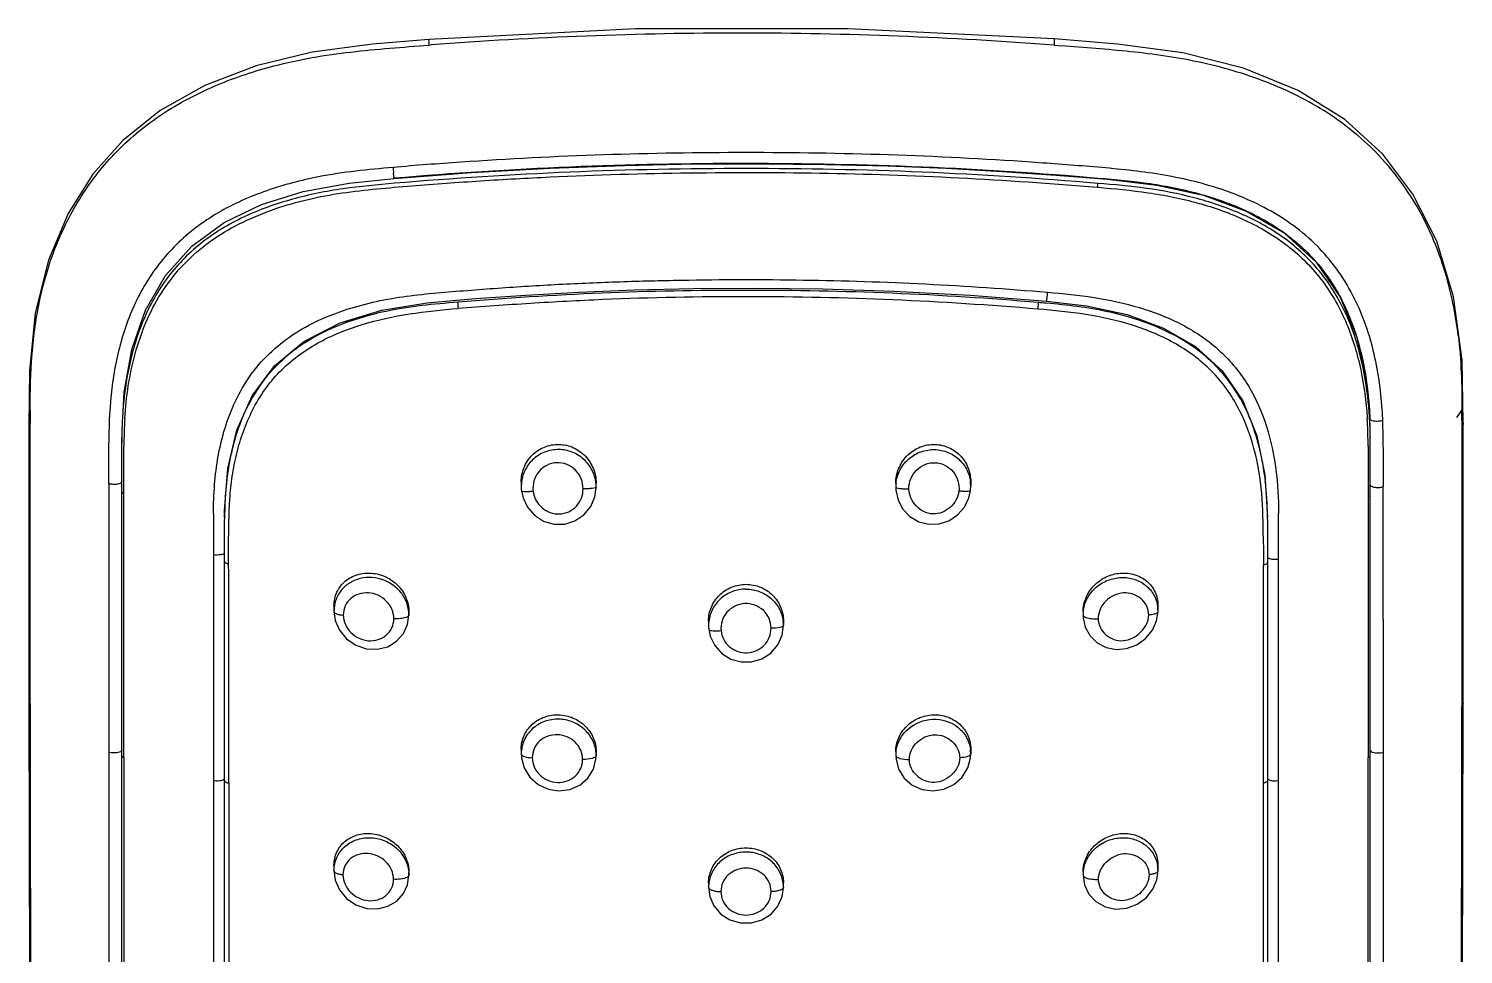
# Model space of a CAD drawing. Extents: x 0 to 1354, y -165 to 827.
# Drawn here: x 90.7 to 148.2, y 337.7 to 374.7 of the extents above; entities that cross this region are included whole.
import ezdxf

# ---------------------------------------------------------------- set-up
doc = ezdxf.new("R2010")
doc.units = 0
doc.header["$LTSCALE"] = 10
doc.header["$MEASUREMENT"] = 0
doc.layers.add('DEF_LAYER_ASSEM_MEMBER', color=7, linetype='CONTINUOUS')

msp = doc.modelspace()

# ---------------------------------------------------------------- linework, layer by layer
at = {"layer": 'DEF_LAYER_ASSEM_MEMBER', "color": 9, "linetype": 'Continuous'}
for p, q in [((106.765, 374.06), (106.842, 374.066)), ((144.344, 359.164), (144.346, 359.12)), ((90.802, 358.693), (90.802, 358.945)), ((148.141, 359.038), (148.14, 358.829)), ((94.556, 345.545), (94.556, 358.028)), ((144.38, 358.028), (144.38, 345.545)), ((93.944, 356.513), (93.945, 356.496)), ((93.945, 356.496), (93.945, 345.765)), ((144.993, 345.765), (144.992, 356.389)), ((144.993, 356.39), (144.993, 356.485)), ((98.143, 355.317), (98.143, 353.662)), ((140.794, 353.492), (140.794, 355.317)), ((90.8, 347.704), (90.8, 347.593)), ((148.136, 347.703), (148.136, 347.592)), ((93.945, 345.765), (93.945, 274.325)), ((144.992, 345.765), (144.992, 274.325)), ((98.758, 344.523), (98.758, 273.084)), ((140.179, 344.523), (140.179, 273.084))]:
    msp.add_line(p, q, dxfattribs=at)
at = {"layer": 'DEF_LAYER_ASSEM_MEMBER', "color": 7, "linetype": 'Continuous'}
for p, q in [((131.804, 374.055), (132.086, 374.034)), ((134.345, 374.101), (131.806, 374.31)), ((128.441, 364.047), (131.507, 363.813)), ((148.195, 358.941), (148.146, 361.453)), ((90.768, 361.019), (90.742, 358.81)), ((144.441, 359.125), (144.439, 359.169)), ((144.45, 359.169), (144.452, 359.126)), ((144.452, 359.126), (144.453, 359.104)), ((90.742, 358.81), (90.745, 355.55)), ((144.468, 358.361), (144.468, 358.597)), ((148.192, 355.623), (148.195, 358.941)), ((94.468, 273.983), (94.468, 358.361)), ((139.928, 358.417), (140.249, 356.863)), ((144.468, 274.074), (144.468, 358.145)), ((98.587, 355.42), (98.723, 357.116)), ((140.249, 356.863), (140.354, 355.17)), ((110.466, 356.389), (110.47, 356.291)), ((110.468, 356.583), (110.468, 356.405)), ((110.47, 356.291), (110.477, 356.222)), ((113.468, 356.36), (113.468, 356.526)), ((125.468, 356.526), (125.468, 356.368)), ((128.468, 356.583), (128.468, 356.402)), ((98.583, 355.17), (98.587, 355.42)), ((98.584, 355.127), (98.583, 355.081)), ((98.584, 355.17), (98.584, 355.127)), ((98.586, 355.185), (98.586, 355.366)), ((98.586, 273.155), (98.586, 355.08)), ((140.351, 355.08), (140.351, 273.177)), ((140.353, 355.126), (140.352, 355.17)), ((140.353, 355.081), (140.353, 355.126)), ((98.143, 353.662), (98.142, 273.191)), ((140.795, 273.191), (140.794, 353.492)), ((102.968, 351.626), (102.968, 351.415)), ((135.968, 351.626), (135.968, 351.415)), ((102.968, 351.392), (103.021, 351.03)), ((105.968, 351.384), (105.968, 351.25)), ((132.968, 351.384), (132.968, 351.252)), ((132.968, 351.252), (132.973, 351.142)), ((135.912, 351.021), (135.969, 351.392)), ((117.968, 351.011), (117.968, 350.839)), ((120.968, 351.011), (120.968, 350.839)), ((148.141, 325.978), (148.193, 347.704)), ((110.468, 345.889), (110.468, 345.699)), ((128.468, 345.889), (128.468, 345.699)), ((94.556, 345.545), (94.556, 274.105)), ((110.468, 345.694), (110.468, 345.693)), ((113.461, 345.487), (113.468, 345.628)), ((113.468, 345.784), (113.468, 345.628)), ((125.468, 345.784), (125.468, 345.628)), ((125.468, 345.628), (125.476, 345.489)), ((128.469, 345.694), (128.469, 345.693)), ((144.38, 274.105), (144.38, 345.545)), ((102.966, 341.023), (102.966, 341.023)), ((102.966, 341.023), (103.022, 340.641)), ((102.968, 341.237), (102.968, 341.023)), ((105.968, 340.969), (105.968, 340.842)), ((132.968, 340.969), (132.968, 340.836)), ((135.917, 340.65), (135.97, 341.023)), ((135.968, 341.237), (135.968, 341.023)), ((135.97, 341.023), (135.97, 341.023)), ((117.968, 340.528), (117.968, 340.355)), ((120.968, 340.348), (120.968, 340.528))]:
    msp.add_line(p, q, dxfattribs=at)
for points in [[(131.806, 374.31), (123.545, 374.716), (115.041, 374.706), (106.764, 374.282)], [(106.764, 374.282), (104.511, 374.093), (102.098, 373.776)], [(148.146, 361.453), (147.805, 363.979), (147.13, 366.213), (146.177, 368.1), (144.968, 369.692), (143.445, 371.076), (141.578, 372.238), (139.394, 373.138), (136.962, 373.751), (134.345, 374.101)], [(102.098, 373.776), (99.848, 373.235), (97.795, 372.448), (96.002, 371.438), (94.508, 370.241), (93.315, 368.894), (92.326, 367.326), (91.532, 365.456), (91.006, 363.328), (90.768, 361.019)], [(105.381, 368.723), (108.472, 368.958), (111.622, 369.136), (114.605, 369.247), (117.433, 369.303), (120.121, 369.313), (122.683, 369.285), (125.131, 369.222), (127.474, 369.128), (129.721, 369.006), (131.874, 368.858)], [(131.874, 368.858), (133.948, 368.689), (135.925, 368.457), (137.784, 368.048), (139.501, 367.414), (141.029, 366.528), (142.301, 365.367), (143.264, 363.97), (143.916, 362.398), (144.301, 360.699), (144.45, 359.169)], [(94.51, 359.124), (94.565, 360.164), (94.873, 361.873), (95.415, 363.446), (96.216, 364.839), (97.278, 366.019), (98.572, 366.961), (100.065, 367.681), (101.731, 368.2), (103.577, 368.539), (105.381, 368.723)], [(106.705, 363.742), (108.636, 363.913), (110.654, 364.058), (112.772, 364.176), (115.006, 364.263), (117.37, 364.317)], [(117.37, 364.317), (119.877, 364.331), (122.542, 364.299), (125.389, 364.21), (128.441, 364.047)], [(98.723, 357.116), (99.08, 358.647), (99.685, 360.024), (100.58, 361.221), (101.766, 362.2), (103.217, 362.939), (104.882, 363.448), (106.705, 363.742)], [(131.507, 363.813), (133.099, 363.629), (134.736, 363.272), (136.193, 362.733), (137.471, 361.993), (138.538, 361.023), (139.365, 359.818), (139.928, 358.417)], [(110.477, 356.222), (110.539, 355.947), (110.72, 355.574), (111.001, 355.251), (111.363, 355.01), (111.779, 354.886), (112.21, 354.892), (112.619, 355.017), (112.978, 355.255), (113.253, 355.591), (113.419, 355.981), (113.469, 356.36)], [(125.468, 356.368), (125.473, 356.242), (125.559, 355.852), (125.749, 355.49), (126.035, 355.191), (126.388, 354.985), (126.785, 354.884), (127.199, 354.895), (127.596, 355.023), (127.944, 355.255), (128.219, 355.568), (128.398, 355.94), (128.458, 356.224)], [(128.458, 356.224), (128.464, 356.292), (128.468, 356.402)], [(90.745, 355.55), (90.745, 351.703), (90.745, 347.704)], [(148.192, 347.704), (148.192, 351.732), (148.192, 355.623)], [(103.021, 351.03), (103.191, 350.641), (103.473, 350.299), (103.844, 350.046), (104.266, 349.901), (104.704, 349.879), (105.12, 349.985), (105.478, 350.201), (105.75, 350.506), (105.916, 350.873), (105.968, 351.25)], [(132.973, 351.142), (133.055, 350.767), (133.245, 350.424), (133.531, 350.145), (133.887, 349.957), (134.289, 349.875), (134.709, 349.909), (135.114, 350.057), (135.472, 350.307), (135.746, 350.641), (135.912, 351.021)], [(117.968, 350.839), (117.971, 350.736), (117.975, 350.694)], [(117.975, 350.694), (118.035, 350.408), (118.218, 350.027), (118.503, 349.709), (118.865, 349.486), (119.272, 349.375), (119.692, 349.379), (120.098, 349.498), (120.459, 349.73), (120.74, 350.057), (120.914, 350.441), (120.968, 350.839)], [(90.744, 347.704), (90.796, 325.974), (90.917, 301.924), (90.999, 276.078)], [(110.468, 345.693), (110.477, 345.539), (110.587, 345.134), (110.815, 344.763), (111.145, 344.47), (111.543, 344.284), (111.975, 344.212), (112.411, 344.266), (112.811, 344.444), (113.138, 344.726), (113.359, 345.087), (113.461, 345.487)], [(125.476, 345.489), (125.577, 345.088), (125.798, 344.727), (126.125, 344.444), (126.526, 344.266), (126.962, 344.212), (127.395, 344.284), (127.793, 344.47), (128.123, 344.763), (128.351, 345.135), (128.46, 345.541), (128.469, 345.693)], [(103.022, 340.641), (103.193, 340.254), (103.474, 339.909), (103.848, 339.653), (104.278, 339.51), (104.718, 339.492), (105.129, 339.595), (105.482, 339.805), (105.749, 340.103), (105.913, 340.457), (105.968, 340.835)], [(132.968, 340.836), (133.026, 340.449), (133.2, 340.084), (133.485, 339.781), (133.858, 339.576), (134.284, 339.486), (134.725, 339.523), (135.14, 339.679), (135.494, 339.939), (135.756, 340.275), (135.917, 340.65)], [(117.968, 340.355), (118.018, 339.991), (118.184, 339.611), (118.461, 339.286), (118.827, 339.053), (119.246, 338.929), (119.683, 338.928), (120.103, 339.05), (120.47, 339.281), (120.749, 339.604), (120.917, 339.981), (120.968, 340.348)]]:
    msp.add_lwpolyline(points, dxfattribs=at)
at = {"layer": 'DEF_LAYER_ASSEM_MEMBER', "color": 9, "linetype": 'Continuous'}
for centre, radius, start, end in [((120.645, 188.477), 181.336, 93.98282, 94.84303), ((114.151, 369.768), 8.836, 183.9121, 185.34989), ((213.812, 359.192), 123.01, 179.88173, 180.11524), ((111.164, 358.063), 16.607, 176.36033, 178.99898), ((127.466, 358.051), 16.915, 0.30238, 3.62271), ((142.296, 363.239), 6.964, 324.13393, 327.07647), ((39.033, 359.19), 109.108, 359.91995, 0.13847), ((-4524.604, 354.379), 4615.408, 359.917145, 0.053553), ((113.023, 358.029), 18.467, 179.65982, 180.00053), ((112.528, 358.032), 17.972, 178.97487, 179.66133), ((125.829, 358.029), 18.551, 359.99993, 0.34581), ((111.928, 356.405), 1.459, 173.04555, 179.98917), ((111.982, 356.367), 1.486, 0.00777, 6.10006), ((126.94, 356.367), 1.472, 173.8619, 179.98717), ((127.007, 356.405), 1.461, 0.01149, 6.94176), ((134.64, 351.415), 1.329, 0.00639, 9.0561), ((134.327, 351.251), 1.359, 174.51395, 179.98377), ((119.368, 350.839), 1.399, 173.00431, 179.98829), ((119.57, 350.839), 1.399, 0.0122, 6.9968), ((127.131, 345.698), 1.337, 0.01408, 8.10911), ((112.119, 345.628), 1.349, 0.01678, 6.58626), ((126.816, 345.628), 1.348, 173.43747, 179.98217), ((104.634, 340.842), 1.335, 0.0173, 5.37379), ((134.3, 340.842), 1.331, 174.6161, 179.9833), ((134.662, 341.023), 1.307, 0.00543, 9.35968), ((119.296, 340.355), 1.327, 172.57023, 179.98452), ((119.641, 340.355), 1.327, 0.01528, 7.43082)]:
    msp.add_arc(centre, radius, start, end, dxfattribs=at)
at = {"layer": 'DEF_LAYER_ASSEM_MEMBER', "color": 7, "linetype": 'Continuous'}
for centre, radius, start, end in [((119.695, 228.966), 135.279, 85.13403, 90.09586), ((122.405, 260.492), 103.636, 84.96637, 85.14854), ((130.286, 358.368), 14.174, 6.07888, 6.6149), ((129.409, 358.28), 15.056, 3.38307, 6.05631), ((111.432, 358.169), 16.964, 176.77272, 179.3557), ((132.982, 356.379), 7.209, 22.6291, 23.21251), ((127.174, 358.158), 17.295, 359.95746, 3.20389), ((123.728, 358.233), 20.743, 1.72998, 2.40645), ((120.037, 358.122), 24.436, 1.11511, 1.7291), ((115.052, 358.024), 29.422, 0.65669, 1.11705), ((112.838, 358.146), 18.37, 179.33186, 180.00211), ((107.909, 355.72), 9.273, 164.30309, 164.70379), ((130.494, 355.588), 9.823, 13.06032, 14.08426), ((130.009, 355.481), 10.319, 8.67305, 13.03182), ((110.422, 355.285), 11.826, 172.67057, 175.11493), ((109.483, 355.401), 10.88, 171.36462, 172.64123), ((129.337, 355.375), 11, 6.45946, 8.693), ((127.785, 355.211), 12.56, 3.45437, 6.40631), ((104.558, 351.247), 1.411, 5.49184, 15.70722), ((104.314, 351.415), 1.345, 180.00001, 180.962), ((104.604, 351.251), 1.364, 0.01645, 5.47341), ((134.622, 351.415), 1.347, 359.03615, 359.99973)]:
    msp.add_arc(centre, radius, start, end, dxfattribs=at)
at = {"layer": 'DEF_LAYER_ASSEM_MEMBER', "color": 9, "linetype": 'Continuous'}
for points, start_tangent, end_tangent in [([(100.564, 373.228), (102.092, 373.56), (103.643, 373.782), (105.203, 373.934), (106.765, 374.06)], (0.968034, 0.25082), (0.996959, 0.077928)), ([(106.764, 374.282), (106.762, 374.278), (106.761, 374.266), (106.76, 374.22), (106.762, 374.149), (106.765, 374.06)], (-0.996426, -0.084472), (0.045202, -0.998978)), ([(131.806, 374.31), (131.808, 374.305), (131.81, 374.291), (131.81, 374.268), (131.81, 374.237), (131.808, 374.156), (131.804, 374.055)], (0.997319, -0.073178), (-0.047142, -0.998888)), ([(130.887, 369.374), (119.468, 369.758), (108.05, 369.373)], (-0.997623, 0.06891), (-0.997613, -0.069047)), ([(94.59, 359.118), (95.005, 361.704), (96.046, 364.124), (96.86, 365.184), (97.863, 366.092), (100.274, 367.385), (102.953, 368.088), (105.719, 368.397), (108.497, 368.606), (111.278, 368.767), (116.848, 368.942), (122.421, 368.937), (127.99, 368.75), (133.549, 368.37)], (0.063943, 0.997954), (0.996363, -0.085207)), ([(105.335, 369.165), (102.352, 368.786)], (-0.996194, -0.087166), (-0.981129, -0.193354)), ([(105.381, 368.723), (105.379, 368.726), (105.377, 368.737), (105.374, 368.756), (105.37, 368.781), (105.362, 368.853), (105.353, 368.944)], (-0.997149, -0.075463), (-0.093019, 0.995664)), ([(144.963, 359.194), (144.658, 361.546), (143.896, 363.803), (143.3, 364.848), (142.548, 365.8), (141.651, 366.634), (140.631, 367.332), (138.35, 368.337), (135.904, 368.905), (133.4, 369.183), (130.887, 369.374)], (-0.048222, 0.998837), (-0.997693, 0.067882)), ([(133.549, 368.37), (133.552, 368.42), (133.557, 368.526)], (0.070714, 0.997497), (0.000998, 1)), ([(133.549, 368.37), (135.577, 368.152), (137.57, 367.739), (139.472, 367.046), (141.184, 366.007), (142.563, 364.599), (143.521, 362.909), (144.086, 361.066), (144.344, 359.164)], (0.996363, -0.085207), (0.066775, -0.997768)), ([(107.922, 363.77), (107.923, 363.73), (107.937, 363.521)], (0.006981, -0.999976), (0.079375, -0.996845)), ([(131.17, 363.757), (131.168, 363.714), (131.154, 363.493)], (-0.006688, -0.999978), (-0.082331, -0.996605)), ([(131.507, 363.813), (131.51, 363.82), (131.514, 363.843), (131.519, 363.881), (131.525, 363.931), (131.537, 364.052), (131.547, 364.168)], (0.996488, -0.083738), (0.082064, 0.996627)), ([(147.991, 362.435), (148.141, 359.454)], (0.121618, -0.992577), (0.001814, -0.999998)), ([(144.453, 359.104), (144.482, 359.062), (144.581, 359.026)], (0.047887, -0.998853), (0.978943, -0.204133)), ([(144.969, 359.053), (144.974, 359.091), (144.963, 359.194)], (0.189139, 0.98195), (-0.31762, 0.948218)), ([(90.742, 358.81), (90.777, 358.72), (90.802, 358.693)], (0.001524, -0.999999), (0.726811, -0.686837)), ([(144.581, 359.026), (144.8, 359.017), (144.969, 359.053)], (0.978943, -0.204133), (0.929899, 0.367815)), ([(148.14, 358.829), (148.136, 347.703)], (-0.001596, -0.999999), (-0.000178, -1)), ([(148.195, 358.941), (148.163, 358.855), (148.14, 358.829)], (-0.001499, -0.999999), (-0.708957, -0.705251)), ([(111.968, 357.873), (111.434, 357.78), (110.971, 357.506), (110.639, 357.088), (110.479, 356.582)], (-0.999962, 0.008699), (-0.121003, -0.992652)), ([(113.46, 356.525), (113.306, 357.044), (112.974, 357.476), (112.508, 357.766), (111.968, 357.873)], (-0.106205, 0.994344), (-0.999919, 0.012726)), ([(125.477, 356.525), (125.63, 357.04), (125.957, 357.472), (126.418, 357.763), (126.954, 357.873), (127.492, 357.785), (127.961, 357.512), (128.297, 357.092), (128.458, 356.581)], (0.106779, 0.994283), (0.120771, -0.99268)), ([(112.946, 356.302), (112.867, 356.706), (112.639, 357.05), (112.293, 357.278), (111.885, 357.347), (111.487, 357.241), (111.166, 356.984), (110.942, 356.211)], (-0.005543, 0.999985), (0.116871, -0.993147)), ([(125.991, 356.302), (126.071, 356.705), (126.298, 357.049), (126.641, 357.28), (127.048, 357.348), (127.446, 357.24), (127.765, 356.981), (127.956, 356.619), (127.994, 356.212)], (-0.003629, 0.999993), (-0.112823, -0.993615)), ([(94.468, 356.581), (94.425, 356.528), (94.361, 356.503), (94.274, 356.485), (94.079, 356.483), (93.944, 356.513)], (0.003082, -0.999995), (-0.932959, 0.359983)), ([(110.477, 356.222), (110.514, 356.202), (110.614, 356.193), (110.764, 356.196), (110.942, 356.211)], (0.129037, -0.99164), (0.993983, 0.109538)), ([(110.942, 356.211), (111.295, 355.549), (111.621, 355.351), (111.999, 355.295), (112.369, 355.386), (112.676, 355.609), (112.877, 355.929), (112.946, 356.302)], (0.114521, -0.993421), (0.021471, 0.999769)), ([(113.468, 356.368), (113.458, 356.354), (113.428, 356.342), (113.314, 356.32), (113.144, 356.306), (112.946, 356.302)], (0, -1), (-0.999982, 0.005918)), ([(125.468, 356.368), (125.479, 356.354), (125.509, 356.342), (125.623, 356.32), (125.793, 356.306), (125.991, 356.302)], (0, -1), (0.999982, 0.00592)), ([(127.994, 356.212), (127.878, 355.853), (127.64, 355.559), (127.317, 355.36), (126.944, 355.296), (126.28, 355.623), (125.991, 356.302)], (-0.120733, -0.992685), (-0.005968, 0.999982)), ([(128.458, 356.224), (128.421, 356.203), (128.321, 356.194), (128.172, 356.197), (127.994, 356.212)], (-0.115862, -0.993265), (-0.994046, 0.108958)), ([(144.468, 356.458), (144.511, 356.405), (144.574, 356.38), (144.66, 356.362), (144.856, 356.36), (144.992, 356.389)], (-0.013443, -0.99991), (0.934626, 0.355633)), ([(94.556, 356.105), (94.52, 356.121), (94.468, 356.178)], (-0.94657, 0.322499), (-0.004892, 0.999988)), ([(144.38, 355.975), (144.417, 355.99), (144.468, 356.047)], (0.946125, 0.3238), (-0.001373, 0.999999)), ([(98.586, 353.752), (98.552, 353.705), (98.439, 353.664), (98.143, 353.662)], (-0.00167, -0.999999), (-0.983414, 0.181374)), ([(98.586, 353.39), (98.633, 353.339), (98.749, 353.302)], (0.109382, -0.994), (0.984741, -0.174026)), ([(140.351, 353.338), (140.304, 353.287), (140.186, 353.251)], (-0.109047, -0.994037), (-0.985286, -0.170912)), ([(140.351, 353.582), (140.381, 353.538), (140.481, 353.498)], (0.004025, -0.999992), (0.973312, -0.229485)), ([(140.481, 353.498), (140.562, 353.485), (140.794, 353.492)], (0.973312, -0.229485), (0.983412, 0.181386)), ([(98.758, 344.523), (98.758, 346.718), (98.749, 353.302)], (-0.000042, 1), (-0.008053, 0.999968)), ([(132.975, 351.381), (133.121, 351.886), (133.443, 352.315), (133.897, 352.615), (134.424, 352.749), (134.957, 352.701), (135.427, 352.476), (135.775, 352.101), (135.952, 351.624)], (0.095376, 0.995441), (0.157535, -0.987513)), ([(140.186, 353.251), (140.179, 344.523)], (-0.006867, -0.999976), (-0.000048, -1)), ([(119.468, 352.289), (118.935, 352.193), (118.471, 351.921), (118.138, 351.508), (117.979, 351.009)], (-1, -0.000609), (-0.121704, -0.992566)), ([(119.468, 352.289), (120.002, 352.193), (120.465, 351.921), (120.798, 351.508), (120.958, 351.009)], (1, -0.000857), (0.121715, -0.992565)), ([(105.364, 351.105), (105.286, 351.484), (105.061, 351.811), (104.733, 352.041), (104.348, 352.137), (103.965, 352.092), (103.637, 351.911), (103.417, 351.615), (103.339, 351.249)], (0.000955, 1), (0.007442, -0.999972)), ([(120.473, 350.722), (120.392, 351.109), (120.163, 351.436), (119.419, 351.71), (118.706, 351.365), (118.51, 351.019), (118.468, 350.626)], (-0.004574, 0.99999), (0.087858, -0.996133)), ([(135.598, 351.249), (135.515, 351.612), (135.29, 351.902), (134.966, 352.087), (134.586, 352.137), (134.204, 352.037), (133.878, 351.807), (133.653, 351.482), (133.572, 351.105)], (0.023372, 0.999727), (-0.019336, -0.999813)), ([(102.968, 351.392), (102.975, 351.367), (103.068, 351.301)], (0.01394, -0.999903), (0.929882, -0.367859)), ([(103.068, 351.301), (103.094, 351.292), (103.187, 351.268)], (0.929882, -0.367859), (0.981554, -0.191183)), ([(103.187, 351.268), (103.223, 351.262), (103.339, 351.249)], (0.981554, -0.191183), (0.997681, -0.068059)), ([(103.339, 351.249), (103.423, 350.874), (103.648, 350.55), (103.975, 350.326), (104.354, 350.225), (104.733, 350.267), (105.061, 350.446), (105.284, 350.74), (105.364, 351.105)], (0.019853, -0.999803), (0.00505, 0.999987)), ([(105.853, 351.156), (105.632, 351.11), (105.364, 351.105)], (-0.940507, -0.339773), (-0.997957, 0.063883)), ([(105.968, 351.252), (105.961, 351.226), (105.853, 351.156)], (0, -1), (-0.940507, -0.339773)), ([(132.968, 351.252), (132.976, 351.226), (133.084, 351.156)], (0, -1), (0.940506, -0.339777)), ([(133.084, 351.156), (133.305, 351.11), (133.572, 351.105)], (0.940506, -0.339777), (0.997957, 0.063882)), ([(135.868, 351.301), (135.813, 351.283), (135.598, 351.249)], (-0.929832, -0.367985), (-0.997722, -0.067458)), ([(135.969, 351.392), (135.962, 351.367), (135.868, 351.301)], (-0.017978, -0.999838), (-0.929832, -0.367985)), ([(117.975, 350.694), (117.982, 350.678), (118.063, 350.638)], (0.104229, -0.994553), (0.970999, -0.239084)), ([(118.063, 350.638), (118.24, 350.618), (118.468, 350.626)], (0.970999, -0.239084), (0.995751, 0.092085)), ([(118.468, 350.626), (118.577, 350.27), (118.811, 349.977), (119.14, 349.791), (119.518, 349.738), (119.888, 349.827), (120.197, 350.044), (120.402, 350.357), (120.473, 350.722)], (0.115317, -0.993329), (0.004164, 0.999991)), ([(120.968, 350.839), (120.931, 350.794), (120.824, 350.757), (120.473, 350.722)], (0, -1), (-0.999998, -0.002093)), ([(90.744, 347.704), (90.776, 347.619), (90.799, 347.593)], (-0.00006, -1), (0.710864, -0.703329)), ([(90.799, 347.593), (90.952, 311.838), (91.13, 276.078)], (-0.00001, -1), (0.000769, -1)), ([(147.807, 276.077), (147.984, 311.838), (148.138, 347.593)], (0.00077, 1), (-0.00001, 1)), ([(148.192, 347.704), (148.16, 347.619), (148.138, 347.593)], (-0.000237, -1), (-0.710389, -0.703809)), ([(111.968, 347.082), (111.395, 346.987), (110.909, 346.691), (110.583, 346.239), (110.468, 345.699)], (-0.999724, 0.023508), (0, -1)), ([(113.46, 345.783), (113.303, 346.281), (112.969, 346.697), (112.504, 346.976), (111.968, 347.082)], (-0.114502, 0.993423), (-0.999728, 0.023311)), ([(125.477, 345.782), (125.632, 346.276), (125.96, 346.69), (126.949, 347.081), (127.948, 346.76), (128.287, 346.37), (128.455, 345.887)], (0.114071, 0.993473), (0.14099, -0.990011)), ([(112.925, 345.472), (112.848, 345.841), (112.628, 346.158), (111.917, 346.459), (111.204, 346.206), (110.986, 345.902), (110.909, 345.539)], (-0.002365, 0.999997), (-0.008777, -0.999961)), ([(126.012, 345.472), (126.091, 345.838), (126.313, 346.151), (126.635, 346.371), (127.017, 346.459), (127.398, 346.394), (127.72, 346.195), (127.944, 345.898), (128.028, 345.539)], (-0.010593, 0.999944), (0.003945, -0.999992)), ([(94.468, 345.617), (94.475, 345.597), (94.556, 345.545)], (0, -1), (0.94657, -0.322499)), ([(110.468, 345.693), (110.5, 345.638), (110.594, 345.589), (110.909, 345.539)], (0.003499, -0.999994), (0.999408, -0.03439)), ([(110.909, 345.539), (110.988, 345.17), (111.207, 344.853), (111.534, 344.638), (111.917, 344.552), (112.302, 344.611), (112.629, 344.806), (112.848, 345.108), (112.925, 345.472)], (0.016397, -0.999866), (0.008345, 0.999965)), ([(113.468, 345.628), (113.426, 345.565), (113.306, 345.512), (112.925, 345.472)], (-0.002317, -0.999997), (-0.99963, 0.027214)), ([(125.468, 345.628), (125.511, 345.565), (125.631, 345.512), (126.012, 345.472)], (0.00232, -0.999997), (0.99963, 0.02721)), ([(128.469, 345.693), (128.436, 345.638), (128.343, 345.589), (128.028, 345.539)], (-0.003567, -0.999994), (-0.999408, -0.034391)), ([(144.38, 345.545), (144.417, 345.56), (144.468, 345.617)], (0.94657, 0.322499), (0, 1)), ([(140.351, 344.72), (140.357, 344.7), (140.441, 344.647)], (0.000701, -1), (0.948489, -0.316809)), ([(98.143, 344.631), (98.379, 344.623), (98.484, 344.644), (98.557, 344.677)], (0.983168, -0.182704), (0.809692, 0.586855)), ([(140.441, 344.647), (140.609, 344.619), (140.794, 344.631)], (0.948489, -0.316809), (0.983168, 0.182701)), ([(102.968, 341.023), (103.078, 341.542), (103.387, 341.97), (103.851, 342.249), (104.401, 342.34), (104.961, 342.231), (105.452, 341.936), (105.804, 341.494), (105.963, 340.967)], (0, 1), (0.093403, -0.995628)), ([(132.974, 340.967), (133.12, 341.468), (133.443, 341.897), (133.897, 342.198), (134.423, 342.334), (134.954, 342.292), (135.424, 342.074), (135.772, 341.707), (135.951, 341.236)], (0.09359, 0.995611), (0.162807, -0.986658)), ([(105.353, 340.676), (105.272, 341.05), (105.047, 341.374), (104.718, 341.601), (104.338, 341.703), (103.958, 341.669), (103.632, 341.502), (103.409, 341.218), (103.326, 340.86)], (-0.005119, 0.999987), (-0.009536, -0.999955)), ([(119.468, 341.765), (118.937, 341.674), (118.474, 341.411), (118.141, 341.012), (117.98, 340.527)], (-1, 0.00002), (-0.129178, -0.991621)), ([(120.957, 340.527), (120.796, 341.012), (120.462, 341.411), (120, 341.674), (119.468, 341.765)], (-0.129199, 0.991619), (-1, 0.00002)), ([(102.966, 341.023), (103.066, 340.921), (103.182, 340.883), (103.326, 340.86)], (-0.000044, -1), (0.994976, -0.100112)), ([(103.326, 340.86), (103.632, 340.157), (103.958, 339.927), (104.338, 339.823), (104.718, 339.858), (105.047, 340.028), (105.272, 340.315), (105.353, 340.676)], (0.009606, -0.999954), (0.005166, 0.999987)), ([(105.85, 340.732), (105.625, 340.68), (105.353, 340.676)], (-0.927687, -0.37336), (-0.996727, 0.08084)), ([(105.968, 340.842), (105.961, 340.812), (105.85, 340.732)], (0, -1), (-0.927687, -0.37336)), ([(120.474, 340.185), (120.397, 340.545), (120.179, 340.85), (119.852, 341.051), (119.468, 341.123), (119.085, 341.052), (118.758, 340.85), (118.54, 340.545), (118.462, 340.185)], (-0.008394, 0.999965), (-0.015147, -0.999885)), ([(132.968, 340.842), (132.976, 340.812), (133.087, 340.732)], (0, -1), (0.927687, -0.37336)), ([(133.087, 340.732), (133.312, 340.68), (133.584, 340.676)], (0.927687, -0.37336), (0.996727, 0.08084)), ([(135.97, 341.023), (135.87, 340.921), (135.755, 340.883), (135.611, 340.86)], (0.000061, -1), (-0.994976, -0.100112)), ([(117.968, 340.355), (118.005, 340.291), (118.112, 340.236), (118.272, 340.198), (118.462, 340.185)], (0.000045, -1), (0.999992, -0.003959)), ([(118.462, 340.185), (118.54, 339.824), (118.758, 339.518), (119.468, 339.242), (120.179, 339.518), (120.397, 339.824), (120.474, 340.185)], (0.015156, -0.999885), (0.008362, 0.999965)), ([(120.968, 340.355), (120.931, 340.291), (120.824, 340.236), (120.664, 340.198), (120.474, 340.185)], (0, -1), (-0.999992, -0.003931))]:
    msp.add_spline(points, degree=3, dxfattribs=dict(at, start_tangent=start_tangent, end_tangent=end_tangent))
at = {"layer": 'DEF_LAYER_ASSEM_MEMBER', "color": 7, "linetype": 'Continuous'}
for points, start_tangent, end_tangent in [([(131.819, 374.054), (125.579, 374.414), (119.33, 374.54), (113.081, 374.422), (106.842, 374.066)], (-0.997008, 0.077297), (-0.99702, -0.077146)), ([(147.991, 362.435), (147.455, 365.012), (146.427, 367.451), (144.845, 369.611), (142.752, 371.345), (140.293, 372.585), (137.629, 373.374), (136.256, 373.623), (134.87, 373.795), (132.086, 374.034)], (-0.121758, 0.99256), (-0.997028, 0.077046)), ([(90.801, 359.446), (90.877, 361.698), (91.203, 363.932), (91.87, 366.099), (92.926, 368.123), (94.382, 369.914), (96.209, 371.374), (98.304, 372.47), (100.564, 373.228)], (0.001586, 0.999999), (0.967972, 0.251058)), ([(105.383, 368.743), (112.424, 369.191), (119.479, 369.333), (126.534, 369.189), (133.575, 368.741)], (0.996414, 0.084616), (0.996375, -0.085074)), ([(133.557, 368.526), (126.524, 368.974), (119.477, 369.117), (112.43, 368.975), (105.398, 368.528)], (-0.996384, 0.084966), (-0.996421, -0.084531)), ([(102.352, 368.786), (100.274, 368.231), (98.33, 367.346), (96.651, 366.071), (95.376, 364.434), (94.55, 362.558), (94.104, 360.57), (93.951, 358.544), (93.944, 356.513)], (-0.981517, -0.191375), (-0.004613, -0.999989)), ([(105.398, 368.528), (103.333, 368.309), (101.305, 367.89), (99.37, 367.184), (97.634, 366.118), (96.244, 364.674), (95.291, 362.943), (94.737, 361.063), (94.495, 359.124)], (-0.996421, -0.084531), (-0.056753, -0.998388)), ([(144.366, 360), (144.024, 361.812), (143.376, 363.547), (142.348, 365.11), (140.944, 366.388), (139.261, 367.321), (137.42, 367.947), (135.503, 368.323), (133.557, 368.526)], (-0.11521, 0.993341), (-0.996384, 0.084966)), ([(133.575, 368.741), (135.657, 368.517), (137.702, 368.087), (139.648, 367.361), (141.386, 366.268), (142.764, 364.79), (143.697, 363.031), (144.229, 361.127), (144.45, 359.169)], (0.996375, -0.085074), (0.04607, -0.998938)), ([(98.143, 355.317), (98.334, 357.609), (99.021, 359.813), (99.61, 360.821), (100.38, 361.713), (101.31, 362.46), (102.362, 363.046), (103.493, 363.486), (104.67, 363.802), (105.874, 364.011), (107.09, 364.142), (108.31, 364.243), (109.531, 364.335), (111.975, 364.486), (114.421, 364.592), (116.869, 364.654), (121.767, 364.659), (126.662, 364.501), (131.547, 364.168)], (0, 1), (0.996348, -0.08538)), ([(107.922, 363.77), (106.484, 363.633), (105.058, 363.405), (103.669, 363.027), (102.352, 362.465), (101.167, 361.687), (100.189, 360.685), (99.46, 359.511), (98.981, 358.228)], (-0.9965, -0.083595), (-0.270553, -0.962705)), ([(119.468, 364.245), (113.69, 364.131), (107.922, 363.77)], (-1, 0.000051), (-0.996536, -0.083164)), ([(131.154, 363.493), (125.355, 363.865), (119.546, 363.99), (113.737, 363.873), (110.835, 363.719), (109.386, 363.624), (107.937, 363.522)], (-0.99646, 0.084074), (-0.996973, -0.077755)), ([(139.608, 359.221), (139.048, 360.268), (138.297, 361.204), (137.37, 361.988), (136.309, 362.603), (135.162, 363.062), (133.963, 363.386), (132.737, 363.598), (131.498, 363.729)], (-0.394152, 0.919045), (-0.996118, 0.088026)), ([(131.547, 364.168), (133.408, 363.961), (135.23, 363.553), (136.95, 362.86), (138.451, 361.813), (139.589, 360.421), (140.312, 358.8), (140.686, 357.075), (140.794, 355.317)], (0.996348, -0.08538), (0, -1)), ([(98.747, 354.055), (98.797, 355.893), (98.895, 356.808), (99.074, 357.713), (99.341, 358.597), (99.707, 359.451), (100.789, 360.978), (102.308, 362.129), (104.092, 362.875), (105.994, 363.302), (107.937, 363.521)], (0.008922, 0.99996), (0.996097, 0.088262)), ([(140.19, 354.074), (140.139, 355.89), (139.869, 357.691), (139.249, 359.411), (138.781, 360.208), (138.192, 360.929), (136.707, 362.086), (134.952, 362.845), (133.075, 363.279), (131.154, 363.493)], (-0.015909, 0.999873), (-0.99638, 0.085008)), ([(140.022, 357.979), (139.637, 359.153)], (-0.243378, 0.969931), (-0.384774, 0.923011)), ([(144.993, 356.485), (144.994, 357.125), (144.969, 359.053)], (-0.000495, 1), (-0.039911, 0.999203)), ([(98.964, 358.166), (98.726, 357.034)], (-0.263814, -0.964574), (-0.150204, -0.988655)), ([(110.468, 356.583), (110.581, 357.159), (110.906, 357.649), (111.397, 357.975), (111.979, 358.08), (112.556, 357.948), (113.038, 357.604), (113.357, 357.105), (113.468, 356.526)], (0, 1), (0, -1)), ([(125.468, 356.526), (125.58, 357.105), (125.898, 357.604), (126.381, 357.948), (126.958, 358.08), (127.54, 357.975), (128.031, 357.649), (128.355, 357.159), (128.468, 356.583)], (0, 1), (0, -1)), ([(98.638, 356.292), (98.584, 355.17)], (-0.085721, -0.996319), (-0.016073, -0.999871)), ([(140.352, 355.17), (140.323, 355.968)], (-0.01562, 0.999878), (-0.061319, 0.998118)), ([(98.749, 353.302), (98.747, 354.055)], (0.001578, 0.999999), (-0.004559, 0.99999)), ([(140.19, 354.059), (140.187, 353.251)], (-0.003973, -0.999992), (0.001578, -0.999999)), ([(102.968, 351.626), (103.086, 352.167), (103.416, 352.601), (103.903, 352.865), (104.473, 352.926), (105.041, 352.776), (105.525, 352.433), (105.852, 351.946), (105.968, 351.384)], (0, 1), (0, -1)), ([(105.916, 351.628), (105.716, 352.057), (105.388, 352.408), (104.494, 352.751), (104.018, 352.71), (103.588, 352.528), (103.248, 352.222), (103.034, 351.824)], (-0.27053, 0.962712), (-0.312698, -0.949853)), ([(132.968, 351.384), (133.085, 351.946), (133.412, 352.433), (133.896, 352.776), (134.464, 352.926), (135.034, 352.865), (135.521, 352.601), (135.851, 352.167), (135.968, 351.626)], (0, 1), (0, -1)), ([(117.968, 351.011), (118.082, 351.571), (118.406, 352.048), (118.893, 352.368), (119.468, 352.481), (120.044, 352.368), (120.531, 352.048), (120.855, 351.571), (120.968, 351.011)], (0, 1), (0, -1)), ([(103.034, 351.824), (102.968, 351.415)], (-0.312698, -0.949853), (0, -1)), ([(133.572, 351.105), (133.659, 350.745), (133.885, 350.457), (134.206, 350.274), (134.581, 350.226), (134.954, 350.333), (135.273, 350.563), (135.504, 350.88), (135.598, 351.249)], (-0.000933, -1), (0.022867, 0.999739)), ([(110.468, 345.889), (110.583, 346.43), (110.909, 346.88), (111.396, 347.17), (111.97, 347.258), (112.542, 347.13), (113.028, 346.807), (113.354, 346.334), (113.468, 345.784)], (0, 1), (0, -1)), ([(125.468, 345.784), (125.583, 346.334), (125.908, 346.806), (126.394, 347.13), (126.966, 347.258), (127.54, 347.171), (128.027, 346.881), (128.354, 346.431), (128.468, 345.889)], (0, 1), (0, -1)), ([(94.379, 345.76), (94.159, 345.731), (93.945, 345.765)], (-0.947844, -0.318733), (-0.934461, 0.356067)), ([(94.468, 345.833), (94.462, 345.813), (94.379, 345.76)], (-0.00679, -0.999977), (-0.947844, -0.318733)), ([(128.028, 345.539), (127.941, 345.175), (127.715, 344.867), (127.395, 344.646), (127.017, 344.552), (126.638, 344.618), (126.317, 344.816), (126.095, 345.113), (126.012, 345.472)], (-0.011014, -0.999939), (-0.012835, 0.999918)), ([(144.469, 345.833), (144.475, 345.813), (144.558, 345.76)], (0.009662, -0.999953), (0.947716, -0.319115)), ([(144.558, 345.76), (144.778, 345.731), (144.993, 345.765)], (0.947716, -0.319115), (0.933787, 0.35783)), ([(98.586, 344.616), (98.607, 344.579)], (0, -1), (0.753765, -0.657144)), ([(98.607, 344.579), (98.618, 344.57), (98.666, 344.546)], (0.753765, -0.657144), (0.938681, -0.344788)), ([(98.666, 344.546), (98.687, 344.539), (98.758, 344.523)], (0.938681, -0.344788), (0.987306, -0.158833)), ([(140.271, 344.546), (140.25, 344.539), (140.179, 344.523)], (-0.938849, -0.34433), (-0.987282, -0.158976)), ([(140.33, 344.579), (140.319, 344.57), (140.271, 344.546)], (-0.753016, -0.658003), (-0.938849, -0.34433)), ([(140.351, 344.616), (140.33, 344.579)], (-0.000008, -1), (-0.753016, -0.658003)), ([(102.968, 341.237), (103.086, 341.772), (103.415, 342.196), (103.898, 342.449), (104.463, 342.503), (105.031, 342.351), (105.519, 342.01), (105.851, 341.526), (105.968, 340.969)], (0, 1), (0, -1)), ([(132.968, 340.969), (133.086, 341.526), (133.418, 342.01), (133.906, 342.351), (134.474, 342.503), (135.038, 342.449), (135.522, 342.196), (135.851, 341.772), (135.968, 341.237)], (0, 1), (0, -1)), ([(117.968, 340.528), (118.083, 341.067), (118.408, 341.523), (118.894, 341.827), (119.468, 341.934), (120.042, 341.827), (120.529, 341.523), (120.854, 341.067), (120.968, 340.528)], (0, 1), (0, -1)), ([(133.584, 340.676), (133.669, 341.046), (133.898, 341.365), (134.222, 341.594), (134.598, 341.703), (134.973, 341.66), (135.294, 341.488), (135.523, 341.213), (135.611, 340.86)], (-0.006402, 0.99998), (0.002112, -0.999998)), ([(135.611, 340.86), (135.295, 340.167), (134.974, 339.933), (134.599, 339.823), (134.222, 339.864), (133.898, 340.039), (133.67, 340.32), (133.584, 340.676)], (-0.003021, -0.999995), (0.004784, 0.999989))]:
    msp.add_spline(points, degree=3, dxfattribs=dict(at, start_tangent=start_tangent, end_tangent=end_tangent))

doc.saveas('drawing.dxf')
